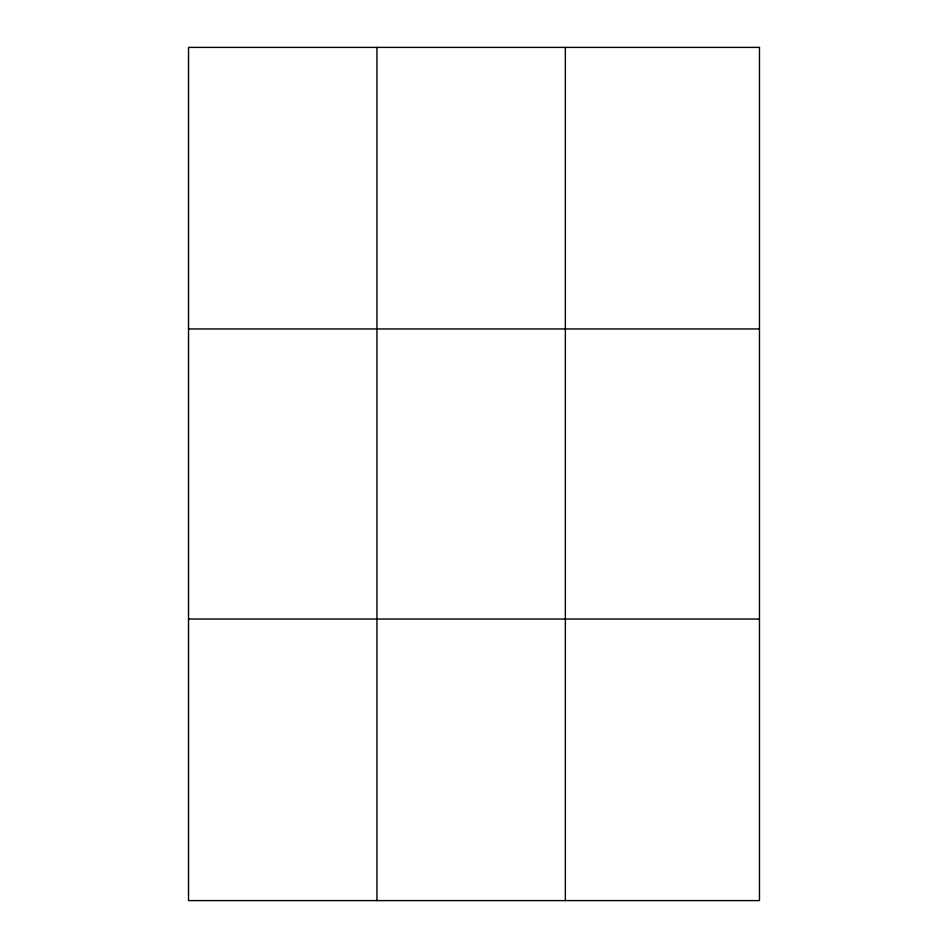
<?xml version="1.0" encoding="UTF-8"?>
<svg xmlns="http://www.w3.org/2000/svg" width="948" height="948" viewBox="0 0 948 948"><rect width="100%" height="100%" fill="white"/><g stroke="black" fill="none" stroke-linecap="round" stroke-linejoin="round"><path stroke-width="1.42" d="M376.937 900.6L376.937 47.4M565.352 900.6L565.352 47.4M188.534 328.956L759.466 328.956M188.534 619.044L759.466 619.044M759.466 47.4L759.466 900.6L188.534 900.6L188.534 47.4L759.466 47.4"/></g></svg>
